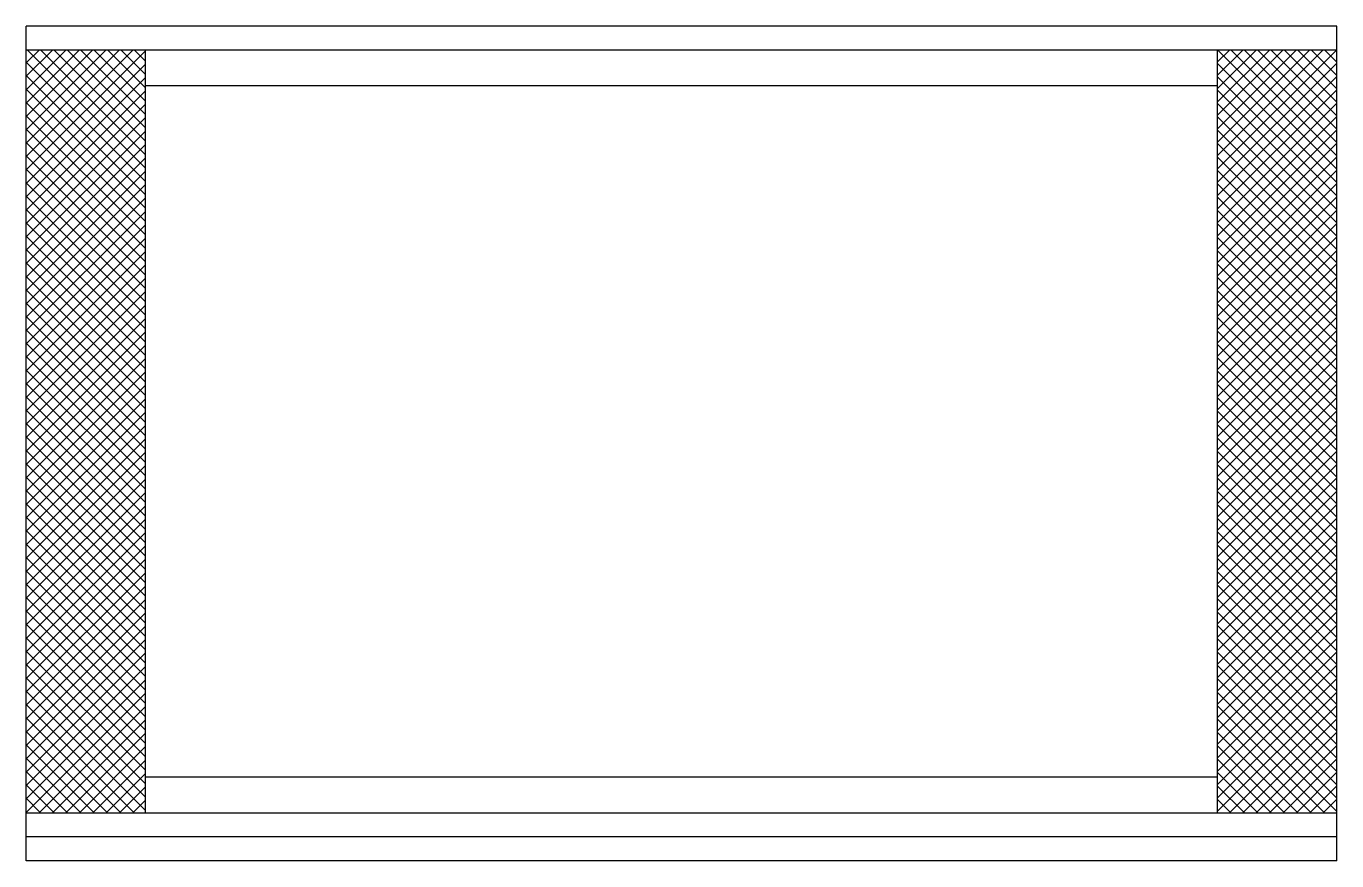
# Model space of a CAD drawing. Header units: millimetres. Extents: x 1297 to 1298.1, y 2713.49 to 2714.19.
import ezdxf

# ---------------------------------------------------------------- set-up
doc = ezdxf.new("R2010")
doc.units = ezdxf.units.MM
doc.header["$LTSCALE"] = 10
doc.layers.add('Equipam_audio_vídeo', color=1, linetype='Continuous')

msp = doc.modelspace()

# ---------------------------------------------------------------- hatches: boundary and pattern name
at = {"layer": 'Equipam_audio_vídeo'}
h = msp.add_hatch(dxfattribs=at)
h.set_pattern_fill('ANSI37', color=256, scale=0.0025, style=0)
h.set_pattern_definition([(45, (1209.614872, 2759.159392), (-0.0056126601, 0.0056126601), []), (135, (1209.614872, 2759.159392), (-0.0056126601, -0.0056126601), [])])
h.paths.add_polyline_path([(1298.0981, 2714.1732), (1297.9981, 2714.1732), (1297.9981, 2713.5332), (1298.0981, 2713.5332)])
h.paths.add_polyline_path([(1297.0981, 2714.1732), (1296.9981, 2714.1732), (1296.9981, 2713.5332), (1297.0981, 2713.5332)])

# ---------------------------------------------------------------- linework, layer by layer
for p, q in [((1296.9981, 2713.4932), (1296.9981, 2714.1932)), ((1298.0981, 2714.1932), (1296.9981, 2714.1932)), ((1298.0981, 2713.4932), (1298.0981, 2714.1932)), ((1298.0981, 2714.1732), (1296.9981, 2714.1732)), ((1297.0981, 2713.5332), (1297.0981, 2714.1732)), ((1297.9981, 2713.5332), (1297.9981, 2714.1732)), ((1297.9981, 2714.1432), (1297.0981, 2714.1432)), ((1297.9981, 2713.5632), (1297.0981, 2713.5632)), ((1298.0981, 2713.5332), (1296.9981, 2713.5332)), ((1298.0981, 2713.5132), (1296.9981, 2713.5132)), ((1298.0981, 2713.4932), (1296.9981, 2713.4932))]:
    msp.add_line(p, q, dxfattribs=at)

doc.saveas('drawing.dxf')
